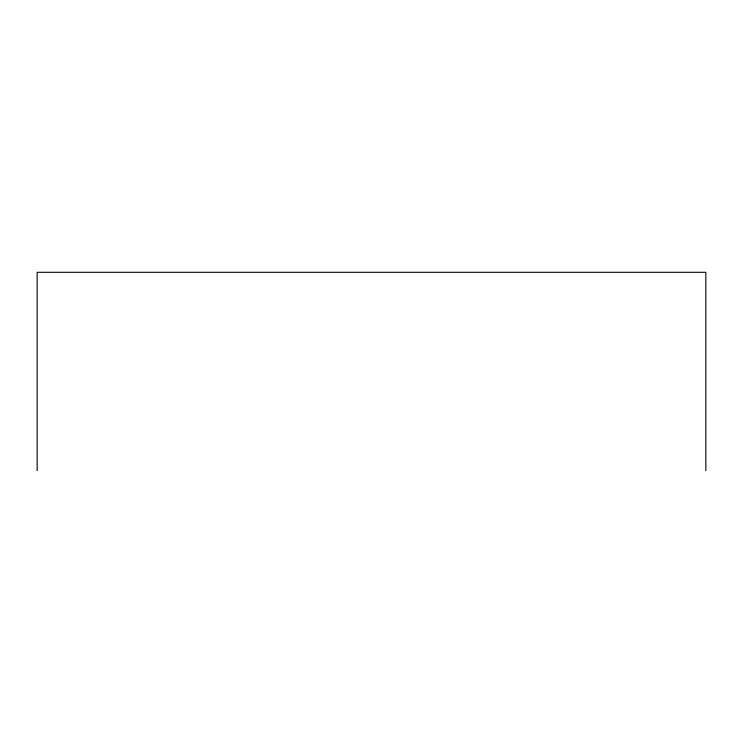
<?xml version="1.0" encoding="UTF-8"?>
<svg xmlns="http://www.w3.org/2000/svg" width="743" height="743" viewBox="0 0 743 743"><rect width="100%" height="100%" fill="white"/><g stroke="black" fill="none" stroke-linecap="round" stroke-linejoin="round"><path stroke-width="1.11" d="M705.85 470.7L705.85 272.3L37.15 272.3L37.15 470.7"/></g></svg>
